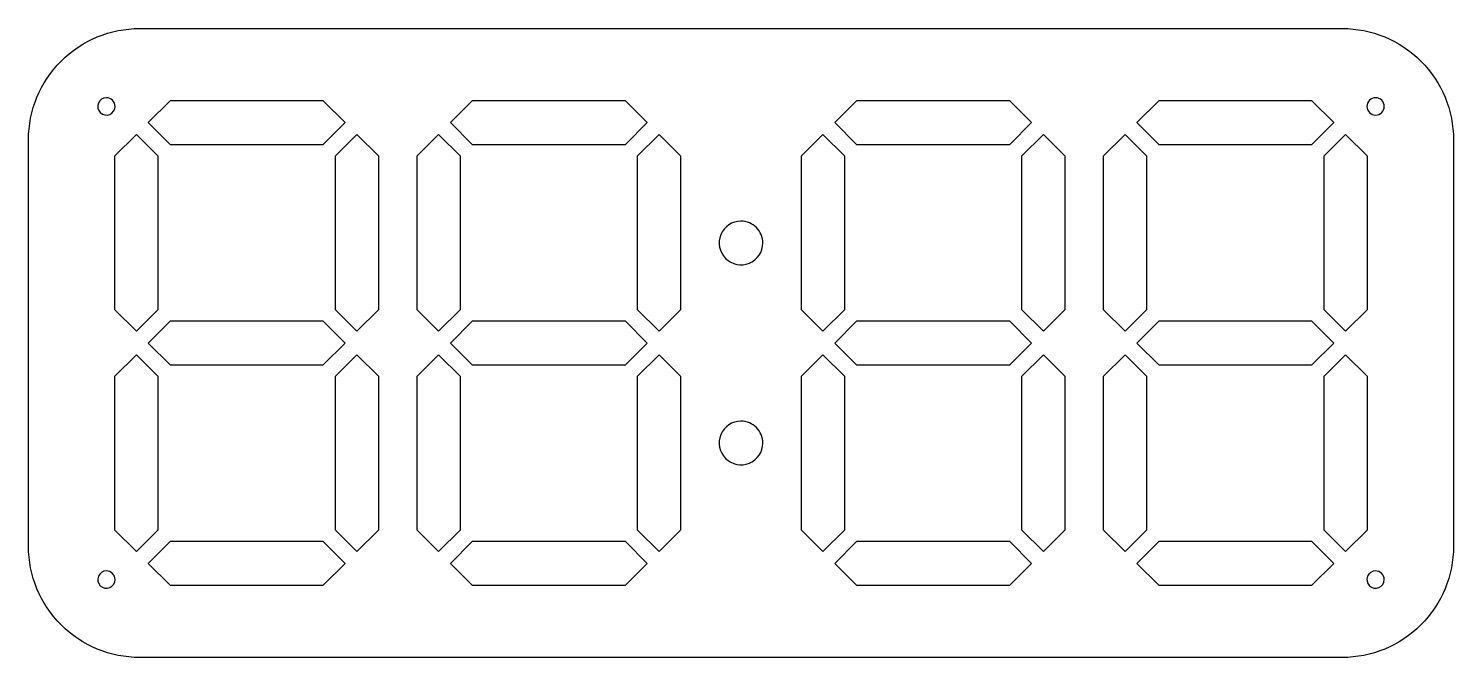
# Model space of a CAD drawing. Extents: x 20 to 276, y 56 to 169.
import ezdxf

# ---------------------------------------------------------------- set-up
doc = ezdxf.new("R2010")
doc.units = 0
doc.layers.add('Layer_1', color=7, linetype='CONTINUOUS')

msp = doc.modelspace()

# ---------------------------------------------------------------- linework, layer by layer
at = {"layer": 'Layer_1', "color": 3}
for points in [[(40.024553, 168.568459), (256.02455, 168.568459)], [(20.024553, 75.56846), (20.024553, 148.568459)], [(276.02455, 148.568459), (276.02455, 75.56846)], [(256.02455, 55.56846), (40.024553, 55.56846)]]:
    msp.add_lwpolyline(points, dxfattribs=at)
for points in [[(40.024553, 168.568459)], [(34.024555, 156.118459)], [(45.460964, 155.592444), (41.535614, 151.667104), (45.460964, 147.742274), (72.976084, 147.742274), (76.900904, 151.667104), (72.976084, 155.592444)], [(99.738914, 155.592444), (95.813574, 151.667104), (99.738914, 147.742274), (127.25404, 147.742274), (131.17886, 151.667104), (127.25404, 155.592444)], [(168.79612, 155.592444), (164.87077, 151.667104), (168.79612, 147.742274), (196.31124, 147.742274), (200.23606, 151.667104), (196.31124, 155.592444)], [(223.07408, 155.592444), (219.14873, 151.667104), (223.07408, 147.742274), (250.5892, 147.742274), (254.51402, 151.667104), (250.5892, 155.592444)], [(262.0246, 156.118459)], [(43.343764, 145.625594), (39.418424, 149.550934), (35.493594, 145.625594), (35.493594, 118.110474), (39.418424, 114.185654), (43.343764, 118.110474)], [(75.092244, 118.110474), (79.017584, 114.185134), (82.942414, 118.110474), (82.942414, 145.625594), (79.017584, 149.550424), (75.092244, 145.625594)], [(97.621714, 145.625594), (93.696374, 149.550934), (89.771544, 145.625594), (89.771544, 118.110474), (93.696374, 114.185654), (97.621714, 118.110474)], [(129.37019, 118.110474), (133.29553, 114.185134), (137.22036, 118.110474), (137.22036, 145.625594), (133.29553, 149.550424), (129.37019, 145.625594)], [(166.67892, 145.625594), (162.75358, 149.550934), (158.82875, 145.625594), (158.82875, 118.110474), (162.75358, 114.185654), (166.67892, 118.110474)], [(198.4274, 118.110474), (202.35274, 114.185134), (206.27757, 118.110474), (206.27757, 145.625594), (202.35274, 149.550424), (198.4274, 145.625594)], [(220.95687, 145.625594), (217.03153, 149.550934), (213.1067, 145.625594), (213.1067, 118.110474), (217.03153, 114.185654), (220.95687, 118.110474)], [(252.70536, 118.110474), (256.6307, 114.185134), (260.55553, 118.110474), (260.55553, 145.625594), (256.6307, 149.550424), (252.70536, 145.625594)], [(148.02406, 133.961263)], [(45.460444, 115.993794), (41.535104, 112.068454), (45.460444, 108.14362), (72.975564, 108.14362), (76.900384, 112.068454), (72.975564, 115.993794)], [(99.738394, 115.993794), (95.813054, 112.068454), (99.738394, 108.14362), (127.25352, 108.14362), (131.17834, 112.068454), (127.25352, 115.993794)], [(168.7956, 115.993794), (164.87026, 112.068454), (168.7956, 108.14362), (196.31072, 108.14362), (200.23554, 112.068454), (196.31072, 115.993794)], [(223.07356, 115.993794), (219.14822, 112.068454), (223.07356, 108.14362), (250.58868, 108.14362), (254.5135, 112.068454), (250.58868, 115.993794)], [(35.493594, 78.51182), (39.418934, 74.58648), (43.343764, 78.51182), (43.343764, 106.02694), (39.418934, 109.95176), (35.493594, 106.02694)], [(82.942414, 106.02694), (79.017074, 109.95229), (75.092244, 106.02694), (75.092244, 78.51182), (79.017074, 74.587), (82.942414, 78.51182)], [(89.771544, 78.51182), (93.696884, 74.58648), (97.621714, 78.51182), (97.621714, 106.02694), (93.696884, 109.95176), (89.771544, 106.02694)], [(137.22036, 106.02694), (133.29502, 109.95229), (129.37019, 106.02694), (129.37019, 78.51182), (133.29502, 74.587), (137.22036, 78.51182)], [(158.82875, 78.51182), (162.75409, 74.58648), (166.67892, 78.51182), (166.67892, 106.02694), (162.75409, 109.95176), (158.82875, 106.02694)], [(206.27757, 106.02694), (202.35223, 109.95229), (198.4274, 106.02694), (198.4274, 78.51182), (202.35223, 74.587), (206.27757, 78.51182)], [(213.1067, 78.51182), (217.03204, 74.58648), (220.95687, 78.51182), (220.95687, 106.02694), (217.03204, 109.95176), (213.1067, 106.02694)], [(260.55553, 106.02694), (256.63019, 109.95229), (252.70536, 106.02694), (252.70536, 78.51182), (256.63019, 74.587), (260.55553, 78.51182)], [(148.02406, 98.02614)], [(45.460444, 76.39514), (41.535104, 72.4698), (45.460444, 68.54498), (72.975564, 68.54498), (76.900384, 72.4698), (72.975564, 76.39514)], [(99.738394, 76.39514), (95.813054, 72.4698), (99.738394, 68.54498), (127.25352, 68.54498), (131.17834, 72.4698), (127.25352, 76.39514)], [(168.7956, 76.39514), (164.87026, 72.4698), (168.7956, 68.54498), (196.31072, 68.54498), (200.23554, 72.4698), (196.31072, 76.39514)], [(223.07356, 76.39514), (219.14822, 72.4698), (223.07356, 68.54498), (250.58868, 68.54498), (254.5135, 72.4698), (250.58868, 76.39514)], [(34.024555, 71.11842)], [(262.02457, 71.11842)]]:
    msp.add_lwpolyline(points, close=True, dxfattribs=at)
for points in [[(25.882417, 162.710595), (29.633145, 166.461322), (34.720223, 168.568459), (40.024553, 168.568459)], [(256.02455, 168.568459), (261.32888, 168.568459), (266.415958, 166.461322), (270.166686, 162.710595)], [(20.024553, 148.568459), (20.024553, 153.872789), (22.13169, 158.959867), (25.882417, 162.710595)], [(270.166686, 162.710595), (273.917413, 158.959867), (276.02455, 153.872789), (276.02455, 148.568459)], [(32.592542, 155.161618), (32.352631, 154.582423), (32.485243, 153.91574), (32.928539, 153.472443)], [(34.024555, 156.118459), (33.397639, 156.118459), (32.832452, 155.740814), (32.592542, 155.161618)], [(35.120571, 155.664475), (34.829889, 155.955156), (34.435641, 156.118459), (34.024555, 156.118459)], [(34.617714, 153.136446), (35.19691, 153.376356), (35.574555, 153.941543), (35.574555, 154.568459)], [(35.574555, 154.568459), (35.574555, 154.979545), (35.411252, 155.373793), (35.120571, 155.664475)], [(262.0246, 156.118459), (261.168559, 156.118459), (260.4746, 155.4245), (260.4746, 154.568459)], [(260.4746, 154.568459), (260.4746, 153.712418), (261.168559, 153.018459), (262.0246, 153.018459)], [(263.120616, 155.664475), (262.829934, 155.955156), (262.435686, 156.118459), (262.0246, 156.118459)], [(262.0246, 153.018459), (262.880641, 153.018459), (263.5746, 153.712418), (263.5746, 154.568459)], [(263.5746, 154.568459), (263.5746, 154.979545), (263.411297, 155.373793), (263.120616, 155.664475)], [(32.928539, 153.472443), (33.371836, 153.029147), (34.038519, 152.896535), (34.617714, 153.136446)], [(148.02406, 133.961263), (146.436546, 133.961263), (145.005348, 133.004967), (144.397833, 131.538295)], [(150.799454, 132.811657), (150.063374, 133.547737), (149.065035, 133.961263), (148.02406, 133.961263)], [(144.397833, 131.538295), (143.790317, 130.071623), (144.126124, 128.383411), (145.248666, 127.260869)], [(151.94906, 130.036263), (151.94906, 131.077238), (151.535534, 132.075577), (150.799454, 132.811657)], [(149.526092, 126.410036), (150.992764, 127.017551), (151.94906, 128.448749), (151.94906, 130.036263)], [(145.248666, 127.260869), (146.371208, 126.138327), (148.05942, 125.80252), (149.526092, 126.410036)], [(148.02406, 98.02614), (146.436546, 98.02614), (145.005348, 97.069844), (144.397833, 95.603172)], [(150.799454, 96.876534), (150.063374, 97.612614), (149.065035, 98.02614), (148.02406, 98.02614)], [(144.397833, 95.603172), (143.790317, 94.1365), (144.126124, 92.448288), (145.248666, 91.325746)], [(151.94906, 94.10114), (151.94906, 95.142115), (151.535534, 96.140454), (150.799454, 96.876534)], [(149.526092, 90.474913), (150.992764, 91.082428), (151.94906, 92.513626), (151.94906, 94.10114)], [(145.248666, 91.325746), (146.371208, 90.203204), (148.05942, 89.867397), (149.526092, 90.474913)], [(25.882417, 61.426324), (22.13169, 65.177052), (20.024553, 70.26413), (20.024553, 75.56846)], [(276.02455, 75.56846), (276.02455, 70.26413), (273.917413, 65.177052), (270.166686, 61.426324)], [(32.592542, 70.161579), (32.352631, 69.582384), (32.485243, 68.915701), (32.928539, 68.472404)], [(34.024555, 71.11842), (33.397639, 71.11842), (32.832452, 70.740775), (32.592542, 70.161579)], [(35.120571, 70.664436), (34.829889, 70.955117), (34.435641, 71.11842), (34.024555, 71.11842)], [(34.617714, 68.136407), (35.19691, 68.376317), (35.574555, 68.941504), (35.574555, 69.56842)], [(35.574555, 69.56842), (35.574555, 69.979506), (35.411252, 70.373754), (35.120571, 70.664436)], [(260.592557, 70.161579), (260.352646, 69.582384), (260.485258, 68.915701), (260.928554, 68.472404)], [(262.02457, 71.11842), (261.397654, 71.11842), (260.832467, 70.740775), (260.592557, 70.161579)], [(263.120586, 70.664436), (262.829904, 70.955117), (262.435656, 71.11842), (262.02457, 71.11842)], [(262.617729, 68.136407), (263.196925, 68.376317), (263.57457, 68.941504), (263.57457, 69.56842)], [(263.57457, 69.56842), (263.57457, 69.979506), (263.411267, 70.373754), (263.120586, 70.664436)], [(32.928539, 68.472404), (33.371836, 68.029108), (34.038519, 67.896496), (34.617714, 68.136407)], [(260.928554, 68.472404), (261.371851, 68.029108), (262.038534, 67.896496), (262.617729, 68.136407)], [(40.024553, 55.56846), (34.720223, 55.56846), (29.633145, 57.675597), (25.882417, 61.426324)], [(270.166686, 61.426324), (266.415958, 57.675597), (261.32888, 55.56846), (256.02455, 55.56846)]]:
    msp.add_open_spline(points, degree=3, dxfattribs=at)

doc.saveas('drawing.dxf')
